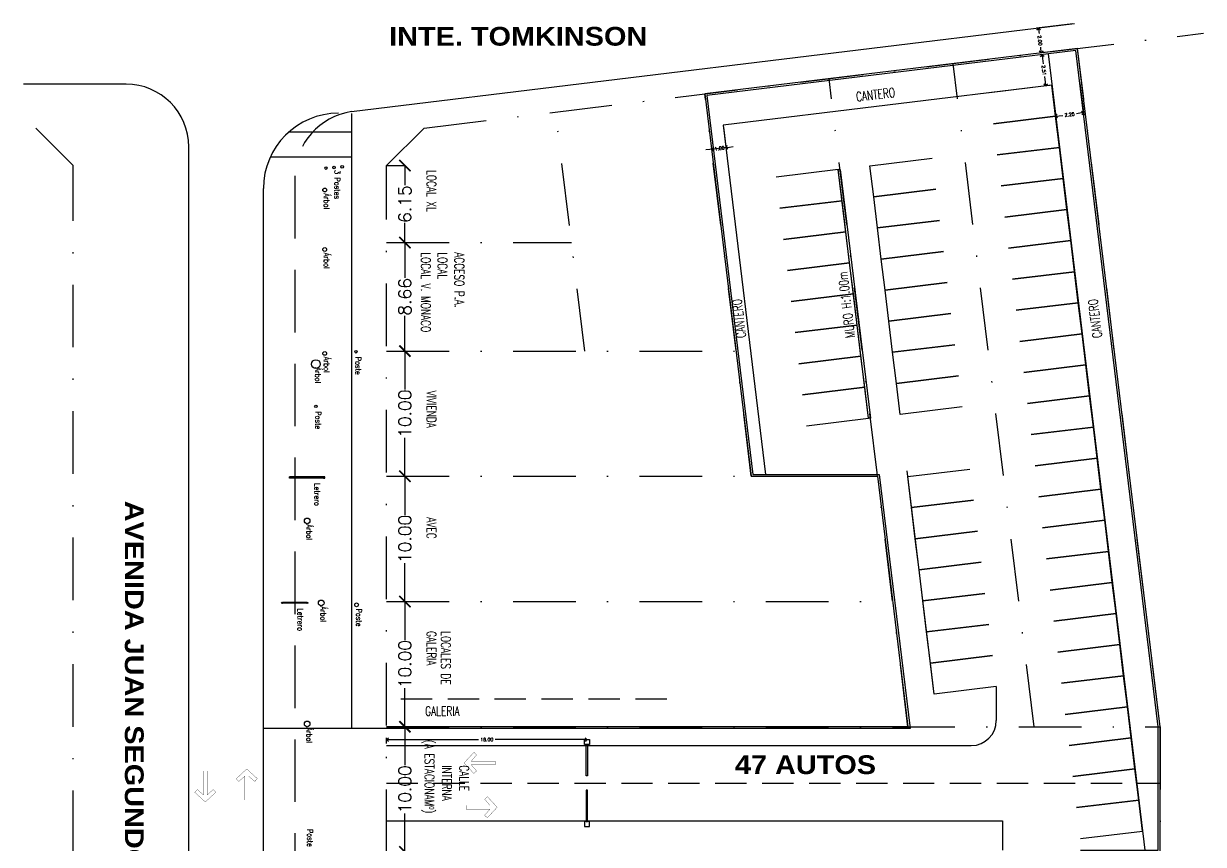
# Model space of a CAD drawing. Extents: x 26 to 214, y -151 to 101.
# Drawn here: x 119.8 to 214, y -85 to -19.5 of the extents above; entities that cross this region are included whole.
import ezdxf

# ---------------------------------------------------------------- set-up
doc = ezdxf.new("R2010")
doc.units = 0
doc.header["$LTSCALE"] = 10
doc.header["$MEASUREMENT"] = 0
doc.linetypes.add('DASHDOT', pattern=[1, 0.5, -0.25, 0, -0.25])
doc.linetypes.add('HIDDEN', pattern=[0.375, 0.25, -0.125])
doc.layers.get('0').update_dxf_attribs({"linetype": 'CONTINUOUS'})
doc.layers.get('DEFPOINTS').update_dxf_attribs({"linetype": 'CONTINUOUS'})
for name, color, linetype in [('00-COTAS-PARCIALES', 1, 'CONTINUOUS'), ('00-MUROS', 5, 'CONTINUOUS'), ('112ROJO', 1, 'CONTINUOUS'), ('Arboles', 252, 'CONTINUOUS'), ('CARTELES', 1, 'CONTINUOUS'), ('COTAS', 250, 'CONTINUOUS'), ('EJES', 6, 'DASHDOT'), ('FINO', 20, 'CONTINUOUS'), ('POSTES SERV PUB', 4, 'CONTINUOUS')]:
    doc.layers.add(name, color=color, linetype=linetype)
doc.styles.add('COTAS', font='ROMANS.shx')
doc.styles.add('ROMANS', font='romans.shx')
doc.styles.add('SANSSERIFBOLD', font='sasb____.pfb')
doc.dimstyles.new('COTA1502', dxfattribs={"dimscale": 1.5, "dimtxt": 0.18, "dimasz": 0.2, "dimexe": 0.1, "dimexo": 0.1, "dimgap": 0.09, "dimtad": 0, "dimzin": 0, "dimdsep": 46, "dimtxsty": 'ROMANS', "dimblk": 'OPEN90', "dimcen": 0.1, "dimclrd": 256, "dimclre": 256, "dimclrt": 2, "dimadec": 0, "dimazin": 0, "dimtfac": 1, "dimtix": 1, "dimtmove": 2, "dimatfit": 3, "dimldrblk": 'OPEN90', "dimfxl": 0, "dimtolj": 1, "dimtzin": 0, "dimarcsym": 0})
doc.dimstyles.new('COTAS', dxfattribs={"dimtxt": 1, "dimasz": 0.9, "dimexe": 0, "dimexo": 0, "dimgap": 0, "dimtad": 0, "dimzin": 4, "dimdsep": 46, "dimtxsty": 'COTAS', "dimblk": 'ARCHTICK', "dimcen": 0.9, "dimclrd": 256, "dimclre": 7, "dimclrt": 256, "dimaunit": 1, "dimadec": 4, "dimazin": 0, "dimtfac": 1, "dimtmove": 2, "dimatfit": 3, "dimldrblk": 'ARCHTICK', "dimfxl": 0, "dimarcsym": 0})

# ---------------------------------------------------------------- blocks, each defined once
blk = doc.blocks.new('FL')
at = {"layer": '112ROJO', "const_width": 0.005}
blk.add_lwpolyline([(-0.01, 0.62), (0.038, 0.62), (0.038, 0.142), (0.159, 0.25), (0.211, 0.195), (0, 0), (-0.211, 0.195), (-0.159, 0.25), (-0.038, 0.142), (-0.038, 0.62), (0.01, 0.62)], dxfattribs=at)
blk = doc.blocks.new('_ArchTick')
at = {"color": 0, "linetype": 'ByBlock', "const_width": 0.15}
blk.add_lwpolyline([(-0.5, -0.5), (0.5, 0.5)], dxfattribs=at)
blk = doc.blocks.new('*D147')
at = {"layer": 'COTAS', "color": 7, "lineweight": -2, "transparency": 16777216}
for p, q in [((148.752, -30.813), (150.212, -30.813)), ((148.752, -36.963), (150.212, -36.963))]:
    blk.add_line(p, q, dxfattribs=at)
at = {"layer": 'COTAS', "lineweight": -2, "transparency": 16777216}
for p, q in [((150.212, -30.813), (150.212, -32.388)), ((150.212, -36.963), (150.212, -35.388))]:
    blk.add_line(p, q, dxfattribs=at)
at = {"layer": 'DEFPOINTS', "color": 0, "transparency": 16777216}
for p in [(148.752, -30.813), (148.752, -36.963), (150.212, -36.963)]:
    blk.add_point(p, dxfattribs=at)
at = {"layer": 'COTAS', "lineweight": -2, "transparency": 16777216, "xscale": 0.9, "yscale": 0.9, "zscale": 0.9}
for p, rotation in [((150.212, -30.813), 90), ((150.212, -36.963), 270)]:
    blk.add_blockref('_ArchTick', p, dxfattribs=dict(at, rotation=rotation))
at = {"layer": 'COTAS', "transparency": 16777216, "insert": (150.212, -33.888), "char_height": 1, "attachment_point": 5, "rotation": 90, "style": 'COTAS'}
blk.add_mtext('6.15', dxfattribs=at)
blk = doc.blocks.new('*D148')
at = {"layer": 'COTAS', "lineweight": -2, "transparency": 16777216}
for p, q in [((150.211, -36.963), (150.211, -39.769)), ((150.211, -45.623), (150.211, -42.817))]:
    blk.add_line(p, q, dxfattribs=at)
at = {"layer": 'DEFPOINTS', "color": 0, "transparency": 16777216}
for p in [(150.211, -36.963), (150.211, -45.623), (150.211, -45.623)]:
    blk.add_point(p, dxfattribs=at)
at = {"layer": 'COTAS', "lineweight": -2, "transparency": 16777216, "xscale": 0.9, "yscale": 0.9, "zscale": 0.9}
for p, rotation in [((150.211, -36.963), 90), ((150.211, -45.623), 270)]:
    blk.add_blockref('_ArchTick', p, dxfattribs=dict(at, rotation=rotation))
at = {"layer": 'COTAS', "transparency": 16777216, "insert": (150.211, -41.293), "char_height": 1, "attachment_point": 5, "rotation": 90, "style": 'COTAS'}
blk.add_mtext('8.66', dxfattribs=at)
blk = doc.blocks.new('*D149')
at = {"layer": 'COTAS', "lineweight": -2, "transparency": 16777216}
for p, q in [((150.211, -45.623), (150.211, -48.695)), ((150.211, -55.623), (150.211, -52.552))]:
    blk.add_line(p, q, dxfattribs=at)
at = {"layer": 'DEFPOINTS', "color": 0, "transparency": 16777216}
for p in [(150.211, -45.623), (150.211, -55.623), (150.211, -55.623)]:
    blk.add_point(p, dxfattribs=at)
at = {"layer": 'COTAS', "lineweight": -2, "transparency": 16777216, "xscale": 0.9, "yscale": 0.9, "zscale": 0.9}
for p, rotation in [((150.211, -45.623), 90), ((150.211, -55.623), 270)]:
    blk.add_blockref('_ArchTick', p, dxfattribs=dict(at, rotation=rotation))
at = {"layer": 'COTAS', "transparency": 16777216, "insert": (150.211, -50.623), "char_height": 1, "attachment_point": 5, "rotation": 90, "style": 'COTAS'}
blk.add_mtext('10.00', dxfattribs=at)
blk = doc.blocks.new('*D150')
at = {"layer": 'COTAS', "lineweight": -2, "transparency": 16777216}
for p, q in [((150.211, -55.623), (150.211, -58.695)), ((150.211, -65.623), (150.211, -62.552))]:
    blk.add_line(p, q, dxfattribs=at)
at = {"layer": 'DEFPOINTS', "color": 0, "transparency": 16777216}
for p in [(150.211, -55.623), (150.211, -65.623), (150.211, -65.623)]:
    blk.add_point(p, dxfattribs=at)
at = {"layer": 'COTAS', "lineweight": -2, "transparency": 16777216, "xscale": 0.9, "yscale": 0.9, "zscale": 0.9}
for p, rotation in [((150.211, -55.623), 90), ((150.211, -65.623), 270)]:
    blk.add_blockref('_ArchTick', p, dxfattribs=dict(at, rotation=rotation))
at = {"layer": 'COTAS', "transparency": 16777216, "insert": (150.211, -60.623), "char_height": 1, "attachment_point": 5, "rotation": 90, "style": 'COTAS'}
blk.add_mtext('10.00', dxfattribs=at)
blk = doc.blocks.new('*D151')
at = {"layer": 'COTAS', "lineweight": -2, "transparency": 16777216}
for p, q in [((150.211, -65.623), (150.211, -68.695)), ((150.211, -75.623), (150.211, -72.552))]:
    blk.add_line(p, q, dxfattribs=at)
at = {"layer": 'DEFPOINTS', "color": 0, "transparency": 16777216}
for p in [(150.211, -65.623), (150.211, -75.623), (150.211, -75.623)]:
    blk.add_point(p, dxfattribs=at)
at = {"layer": 'COTAS', "lineweight": -2, "transparency": 16777216, "xscale": 0.9, "yscale": 0.9, "zscale": 0.9}
for p, rotation in [((150.211, -65.623), 90), ((150.211, -75.623), 270)]:
    blk.add_blockref('_ArchTick', p, dxfattribs=dict(at, rotation=rotation))
at = {"layer": 'COTAS', "transparency": 16777216, "insert": (150.211, -70.623), "char_height": 1, "attachment_point": 5, "rotation": 90, "style": 'COTAS'}
blk.add_mtext('10.00', dxfattribs=at)
blk = doc.blocks.new('*D152')
at = {"layer": 'COTAS', "lineweight": -2, "transparency": 16777216}
for p, q in [((150.211, -75.623), (150.211, -78.695)), ((150.211, -85.623), (150.211, -82.552))]:
    blk.add_line(p, q, dxfattribs=at)
at = {"layer": 'DEFPOINTS', "color": 0, "transparency": 16777216}
for p in [(150.211, -75.623), (150.211, -85.623), (150.211, -85.623)]:
    blk.add_point(p, dxfattribs=at)
at = {"layer": 'COTAS', "lineweight": -2, "transparency": 16777216, "xscale": 0.9, "yscale": 0.9, "zscale": 0.9}
for p, rotation in [((150.211, -75.623), 90), ((150.211, -85.623), 270)]:
    blk.add_blockref('_ArchTick', p, dxfattribs=dict(at, rotation=rotation))
at = {"layer": 'COTAS', "transparency": 16777216, "insert": (150.211, -80.623), "char_height": 1, "attachment_point": 5, "rotation": 90, "style": 'COTAS'}
blk.add_mtext('10.00', dxfattribs=at)
blk = doc.blocks.new('_Open90')
at = {"color": 0, "linetype": 'ByBlock', "lineweight": -2}
for p, q in [((0, 0), (-1, 0)), ((-0.5, 0.5), (0, 0)), ((0, 0), (-0.5, -0.5))]:
    blk.add_line(p, q, dxfattribs=at)
blk = doc.blocks.new('*D164')
at = {"layer": '00-COTAS-PARCIALES', "lineweight": -2, "transparency": 16777216}
for p, q in [((204.138, -24.271), (204.44, -26.753)), ((201.905, -24.543), (202.207, -27.025)), ((202.486, -26.84), (202.763, -26.806)), ((204.124, -26.64), (203.848, -26.674))]:
    blk.add_line(p, q, dxfattribs=at)
at = {"layer": 'DEFPOINTS', "color": 0, "transparency": 16777216}
for p in [(201.886, -24.394), (204.12, -24.122), (204.422, -26.604)]:
    blk.add_point(p, dxfattribs=at)
at = {"layer": '00-COTAS-PARCIALES', "lineweight": -2, "transparency": 16777216, "xscale": 0.3, "yscale": 0.3, "zscale": 0.3}
for p, rotation in [((202.188, -26.876), 186.9386952078675), ((204.422, -26.604), 6.93869520786746)]:
    blk.add_blockref('_Open90', p, dxfattribs=dict(at, rotation=rotation))
at = {"layer": '00-COTAS-PARCIALES', "color": 2, "transparency": 16777216, "insert": (203.305, -26.74), "char_height": 0.27, "attachment_point": 5, "rotation": 6.9387, "style": 'ROMANS'}
blk.add_mtext('\\A1;2.25', dxfattribs=at)
blk = doc.blocks.new('*D165')
at = {"layer": '00-COTAS-PARCIALES', "lineweight": -2, "transparency": 16777216}
for p, q in [((201.434, -21.918), (200.955, -21.976)), ((201.141, -22.256), (201.195, -22.701)), ((201.738, -24.412), (201.259, -24.47)), ((201.372, -24.155), (201.317, -23.709))]:
    blk.add_line(p, q, dxfattribs=at)
at = {"layer": 'DEFPOINTS', "color": 0, "transparency": 16777216}
for p in [(201.583, -21.9), (201.408, -24.452), (201.886, -24.394)]:
    blk.add_point(p, dxfattribs=at)
at = {"layer": '00-COTAS-PARCIALES', "lineweight": -2, "transparency": 16777216, "xscale": 0.3, "yscale": 0.3, "zscale": 0.3}
for p, rotation in [((201.104, -21.958), 96.9386952078674), ((201.408, -24.452), 276.9386952078674)]:
    blk.add_blockref('_Open90', p, dxfattribs=dict(at, rotation=rotation))
at = {"layer": '00-COTAS-PARCIALES', "color": 2, "transparency": 16777216, "insert": (201.256, -23.205), "char_height": 0.27, "attachment_point": 5, "rotation": 276.9387, "style": 'ROMANS'}
blk.add_mtext('\\A1;2.51', dxfattribs=at)
blk = doc.blocks.new('*D166')
at = {"layer": '00-COTAS-PARCIALES', "lineweight": -2, "transparency": 16777216}
for p, q in [((174.656, -27.859), (174.873, -29.643)), ((175.648, -27.738), (175.865, -29.522)), ((174.557, -29.53), (174.259, -29.567)), ((175.847, -29.373), (174.855, -29.494)), ((176.145, -29.337), (176.443, -29.301))]:
    blk.add_line(p, q, dxfattribs=at)
at = {"layer": 'DEFPOINTS', "color": 0, "transparency": 16777216}
for p in [(174.638, -27.71), (175.63, -27.589), (174.855, -29.494)]:
    blk.add_point(p, dxfattribs=at)
at = {"layer": '00-COTAS-PARCIALES', "lineweight": -2, "transparency": 16777216, "xscale": 0.3, "yscale": 0.3, "zscale": 0.3}
for p, rotation in [((175.847, -29.373), 186.9386952078674), ((174.855, -29.494), 6.938695207867345)]:
    blk.add_blockref('_Open90', p, dxfattribs=dict(at, rotation=rotation))
at = {"layer": '00-COTAS-PARCIALES', "color": 2, "transparency": 16777216, "insert": (175.351, -29.434), "char_height": 0.27, "attachment_point": 5, "rotation": 6.9387, "style": 'ROMANS'}
blk.add_mtext('\\A1;1.00', dxfattribs=at)
blk = doc.blocks.new('*D167')
at = {"layer": '00-COTAS-PARCIALES', "lineweight": -2, "transparency": 16777216}
for p, q in [((203.557, -19.494), (200.667, -19.845)), ((200.852, -20.125), (200.871, -20.278)), ((203.798, -21.479), (200.909, -21.831)), ((201.021, -21.515), (201.003, -21.362))]:
    blk.add_line(p, q, dxfattribs=at)
at = {"layer": 'DEFPOINTS', "color": 0, "transparency": 16777216}
for p in [(203.706, -19.476), (200.816, -19.827), (203.947, -21.461)]:
    blk.add_point(p, dxfattribs=at)
at = {"layer": '00-COTAS-PARCIALES', "lineweight": -2, "transparency": 16777216, "xscale": 0.3, "yscale": 0.3, "zscale": 0.3}
for p, rotation in [((200.816, -19.827), 96.93869520786764), ((201.057, -21.813), 276.9386952078677)]:
    blk.add_blockref('_Open90', p, dxfattribs=dict(at, rotation=rotation))
at = {"layer": '00-COTAS-PARCIALES', "color": 2, "transparency": 16777216, "insert": (200.937, -20.82), "char_height": 0.27, "attachment_point": 5, "rotation": 276.9387, "style": 'ROMANS'}
blk.add_mtext('\\A1;2.00', dxfattribs=at)
blk = doc.blocks.new('*D169')
at = {"lineweight": -2, "transparency": 16777216}
for p, q in [((148.752, -76.973), (148.752, -76.496)), ((149.052, -76.646), (156.097, -76.646)), ((164.452, -76.646), (157.408, -76.646))]:
    blk.add_line(p, q, dxfattribs=at)
at = {"layer": 'DEFPOINTS', "color": 0, "transparency": 16777216}
for p in [(148.752, -77.123), (164.752, -76.646), (164.752, -76.646)]:
    blk.add_point(p, dxfattribs=at)
at = {"lineweight": -2, "transparency": 16777216, "xscale": 0.3, "yscale": 0.3, "zscale": 0.3, "rotation": 180}
blk.add_blockref('_Open90', (148.752, -76.646), dxfattribs=at)
at = {"lineweight": -2, "transparency": 16777216, "xscale": 0.3, "yscale": 0.3, "zscale": 0.3}
blk.add_blockref('_Open90', (164.752, -76.646), dxfattribs=at)
at = {"color": 2, "transparency": 16777216, "insert": (156.752, -76.646), "char_height": 0.27, "attachment_point": 5, "style": 'ROMANS'}
blk.add_mtext('\\A1;16.00', dxfattribs=at)

msp = doc.modelspace()

# ---------------------------------------------------------------- linework, layer by layer
for p, q in [((145.952, -26.504), (203.706, -19.476)), ((201.886, -24.394), (175.63, -27.589)), ((145.952, -26.652), (145.952, -75.773)), ((140.944, -28.131), (145.952, -28.131)), ((145.186, -28.131), (145.952, -28.131)), ((175.63, -27.589), (179.025, -55.484)), ((145.952, -30.131), (139.458, -30.131)), ((148.752, -75.773), (138.912, -75.773))]:
    msp.add_line(p, q)
at = {"linetype": 'HIDDEN', "ltscale": 2}
msp.add_line((141.412, -31.631), (141.412, -144.965), dxfattribs=at)
at = {"linetype": 'HIDDEN'}
msp.add_line((171.131, -73.423), (148.752, -73.423), dxfattribs=at)
for points in [[(201.583, -21.9), (208.138, -75.76), (209.32, -85.473)], [(197.225, -27.48), (202.188, -26.876), (201.886, -24.394), (196.923, -24.998)], [(197.527, -29.961), (202.49, -29.357), (202.188, -26.876), (197.225, -27.48)], [(197.829, -32.443), (202.793, -31.839), (202.49, -29.357), (197.527, -29.961)], [(192.623, -32.709), (187.66, -33.313), (187.358, -30.831), (192.321, -30.227)], [(180.165, -34.225), (185.128, -33.621), (184.826, -31.139), (179.863, -31.743)], [(198.131, -34.925), (203.095, -34.321), (202.793, -31.839), (197.829, -32.443)], [(192.925, -35.19), (187.962, -35.794), (187.66, -33.313), (192.623, -32.709)], [(180.467, -36.706), (185.43, -36.102), (185.128, -33.621), (180.165, -34.225)], [(198.433, -37.407), (203.397, -36.803), (203.095, -34.321), (198.131, -34.925)], [(193.227, -37.672), (188.264, -38.276), (187.962, -35.794), (192.925, -35.19)], [(180.769, -39.188), (185.732, -38.584), (185.43, -36.102), (180.467, -36.706)], [(193.529, -40.154), (188.566, -40.758), (188.264, -38.276), (193.227, -37.672)], [(198.735, -39.888), (203.699, -39.284), (203.397, -36.803), (198.433, -37.407)], [(181.071, -41.67), (186.034, -41.066), (185.732, -38.584), (180.769, -39.188)], [(199.037, -42.37), (204.001, -41.766), (203.699, -39.284), (198.735, -39.888)], [(193.831, -42.635), (188.868, -43.239), (188.566, -40.758), (193.529, -40.154)], [(181.373, -44.151), (186.336, -43.547), (186.034, -41.066), (181.071, -41.67)], [(199.339, -44.852), (204.303, -44.248), (204.001, -41.766), (199.037, -42.37)], [(194.133, -45.117), (189.17, -45.721), (188.868, -43.239), (193.831, -42.635)], [(181.675, -46.633), (186.638, -46.029), (186.336, -43.547), (181.373, -44.151)], [(199.641, -47.333), (204.605, -46.729), (204.303, -44.248), (199.339, -44.852)], [(194.435, -47.599), (189.472, -48.203), (189.17, -45.721), (194.133, -45.117)], [(181.977, -49.115), (186.94, -48.511), (186.638, -46.029), (181.675, -46.633)], [(199.943, -49.815), (204.907, -49.211), (204.605, -46.729), (199.641, -47.333)], [(194.737, -50.08), (189.774, -50.684), (189.472, -48.203), (194.435, -47.599)], [(182.279, -51.596), (187.242, -50.992), (186.94, -48.511), (181.977, -49.115)], [(200.245, -52.297), (205.209, -51.693), (204.907, -49.211), (199.943, -49.815)], [(200.547, -54.778), (205.511, -54.174), (205.209, -51.693), (200.245, -52.297)], [(200.849, -57.26), (205.813, -56.656), (205.511, -54.174), (200.547, -54.778)], [(192.492, -73.02), (190.324, -55.201)], [(195.643, -57.525), (190.68, -58.129), (190.378, -55.648), (195.341, -55.044)], [(201.151, -59.742), (206.115, -59.138), (205.813, -56.656), (200.849, -57.26)], [(195.945, -60.007), (190.982, -60.611), (190.68, -58.129), (195.643, -57.525)], [(201.453, -62.223), (206.417, -61.619), (206.115, -59.138), (201.151, -59.742)], [(196.247, -62.489), (191.284, -63.093), (190.982, -60.611), (195.945, -60.007)], [(201.755, -64.705), (206.719, -64.101), (206.417, -61.619), (201.453, -62.223)], [(196.549, -64.97), (191.586, -65.575), (191.284, -63.093), (196.247, -62.489)], [(196.851, -67.452), (191.888, -68.056), (191.586, -65.575), (196.549, -64.97)], [(202.057, -67.187), (207.021, -66.583), (206.719, -64.101), (201.755, -64.705)], [(202.359, -69.669), (207.323, -69.064), (207.021, -66.583), (202.057, -67.187)], [(197.153, -69.934), (192.19, -70.538), (191.888, -68.056), (196.851, -67.452)], [(202.661, -72.15), (207.625, -71.546), (207.323, -69.064), (202.359, -69.669)], [(197.455, -72.416), (192.492, -73.02), (192.19, -70.538), (197.153, -69.934)], [(202.963, -74.632), (207.927, -74.028), (207.625, -71.546), (202.661, -72.15)], [(203.265, -77.114), (208.229, -76.51), (207.927, -74.028), (202.963, -74.632)], [(203.567, -79.595), (208.531, -78.991), (208.229, -76.51), (203.265, -77.114)], [(203.87, -82.077), (208.833, -81.473), (208.531, -78.991), (203.567, -79.595)], [(204.172, -84.559), (209.135, -83.955), (208.833, -81.473), (203.87, -82.077)]]:
    msp.add_lwpolyline(points)
for points in [[(164.552, -76.646), (164.952, -76.646), (164.952, -77.046), (164.552, -77.046)], [(164.702, -77.046), (164.802, -77.046), (164.802, -79.546), (164.702, -79.546)], [(164.702, -83.2), (164.802, -83.2), (164.802, -80.7), (164.702, -80.7)], [(164.552, -83.6), (164.952, -83.6), (164.952, -83.2), (164.552, -83.2)]]:
    msp.add_lwpolyline(points, close=True)
at = {"linetype": 'HIDDEN', "ltscale": 2}
msp.add_arc((146.721, -31.759), 5.311, 98.32584, 178.61905, dxfattribs=at)
at = {"layer": '00-MUROS'}
for points in [[(204.172, -85.623), (210.539, -85.623), (210.539, -75.623), (203.947, -21.461), (174.167, -25.085), (177.883, -55.623), (187.957, -55.623), (190.391, -75.623), (148.752, -75.623)], [(204.172, -85.473), (210.389, -85.473), (210.389, -75.632), (203.816, -21.628), (174.334, -25.216), (178.016, -55.473), (188.09, -55.473), (190.56, -75.773), (148.752, -75.773)]]:
    msp.add_lwpolyline(points, dxfattribs=at)
msp.add_lwpolyline([(184.826, -31.139), (184.975, -31.121), (187.391, -50.974), (187.242, -50.992)], close=True, dxfattribs=at)
at = {"layer": 'Arboles'}
for centre, radius in [((143.802, -32.763), 0.15), ((143.802, -37.513), 0.15), ((143.802, -45.813), 0.15), ((143.102, -46.663), 0.35), ((142.402, -59.186), 0.225), ((143.527, -65.736), 0.225), ((142.402, -75.398), 0.225)]:
    msp.add_circle(centre, radius, dxfattribs=at)
at = {"layer": 'CARTELES'}
for p, q in [((143.802, -55.663), (141.002, -55.663)), ((143.802, -55.763), (141.002, -55.763)), ((140.352, -65.736), (140.352, -65.761)), ((140.359, -65.761), (140.352, -65.761)), ((142.359, -65.711), (140.446, -65.711)), ((142.359, -65.761), (140.446, -65.761)), ((142.452, -65.711), (142.446, -65.711)), ((142.452, -65.761), (142.446, -65.761)), ((142.452, -65.711), (142.452, -65.761))]:
    msp.add_line(p, q, dxfattribs=at)
for points in [[(141.002, -55.763), (141.002, -55.663), (141.102, -55.663), (141.102, -55.763)], [(143.802, -55.763), (143.802, -55.663), (143.702, -55.663), (143.702, -55.763)]]:
    msp.add_lwpolyline(points, close=True, dxfattribs=at)
for centre in [(140.402, -65.736), (142.402, -65.736)]:
    msp.add_circle(centre, 0.05, dxfattribs=at)
at = {"layer": 'COTAS'}
for p, q in [((127.942, -24.313), (119.751, -24.313)), ((132.942, -126.123), (132.942, -29.313)), ((138.912, -145.269), (138.912, -32.631))]:
    msp.add_line(p, q, dxfattribs=at)
for centre, radius, start, end in [((127.942, -29.313), 5, 0, 90), ((144.912, -32.631), 6, 90, 180)]:
    msp.add_arc(centre, radius, start, end, dxfattribs=at)
at = {"layer": 'EJES'}
for p, q in [((151.752, -27.813), (213.997, -20.238)), ((210.539, -75.623), (203.947, -21.461)), ((200.465, -75.623), (194.02, -22.669)), ((190.391, -75.623), (184.094, -23.877)), ((177.883, -55.623), (174.167, -25.085)), ((164.578, -45.623), (162.255, -26.535)), ((120.722, -27.813), (123.722, -30.813)), ((148.752, -30.813), (151.752, -27.813)), ((123.722, -126.123), (123.722, -30.813)), ((148.752, -85.623), (148.752, -30.813)), ((148.752, -36.963), (163.524, -36.963)), ((148.752, -45.623), (176.666, -45.623)), ((148.752, -55.623), (187.957, -55.623)), ((148.752, -65.623), (189.174, -65.623)), ((148.752, -75.623), (210.539, -75.623)), ((210.539, -75.623), (210.539, -95.973))]:
    msp.add_line(p, q, dxfattribs=at)
at = {"layer": 'FINO'}
for p, q in [((197.455, -72.416), (197.455, -75.123)), ((148.752, -77.123), (195.455, -77.123)), ((148.752, -83.123), (197.938, -83.123)), ((197.938, -83.123), (197.938, -85.473))]:
    msp.add_line(p, q, dxfattribs=at)
at = {"layer": 'FINO', "linetype": 'HIDDEN'}
msp.add_line((148.752, -80.123), (210.539, -80.123), dxfattribs=at)
at = {"layer": 'FINO'}
msp.add_arc((195.455, -75.123), 2, 270, 0, dxfattribs=at)
at = {"layer": 'POSTES SERV PUB'}
for centre, radius in [((143.902, -31.013), 0.1), ((144.552, -30.963), 0.1), ((145.202, -30.913), 0.1), ((146.302, -45.68), 0.1), ((143.102, -50.032), 0.1), ((146.352, -65.886), 0.15)]:
    msp.add_circle(centre, radius, dxfattribs=at)

# ---------------------------------------------------------------- block references
at = {"xscale": 4, "yscale": 4, "zscale": 4}
for p, rotation in [((154.94, -78.515), 270), ((137.578, -78.995), 180), ((157.578, -82.049), 90)]:
    msp.add_blockref('FL', p, dxfattribs=dict(at, rotation=rotation))
msp.add_blockref('FL', (134.266, -81.634), dxfattribs=at)

# ---------------------------------------------------------------- texts
for s, height, style, width, p in [('INTE. TOMKINSON', 1.5, 'SANSSERIFBOLD', 1.1, (148.956, -21.236)), ('GALERIA', 0.75, 'COTAS', 0.7, (151.832, -74.747)), ('47 AUTOS', 1.5, 'SANSSERIFBOLD', 1.1, (176.576, -79.402))]:
    msp.add_text(s, height=height, dxfattribs=dict(style=style, width=width)).set_placement(p)
for s, height, rotation, style, width, p in [('CANTERO', 0.75, 6.90572, 'COTAS', 0.7, (186.299, -25.704)), ('3 Postes', 0.45, 270, 'COTAS', 0.7, (144.588, -31.169)), ('LOCAL XL', 0.75, 270, 'COTAS', 0.7, (151.951, -31.169)), ('Árbol', 0.45, 270, 'COTAS', 0.7, (143.746, -33.024)), ('Árbol', 0.45, 270, 'COTAS', 0.7, (143.746, -37.774)), ('LOCAL V. MONACO', 0.75, 270, 'COTAS', 0.7, (151.504, -37.733)), ('LOCAL ', 0.75, 270, 'COTAS', 0.7, (152.845, -37.733)), ('ACCESO P.A.', 0.75, 270, 'COTAS', 0.7, (154.185, -37.733)), ('MURO H:1.00m', 0.75, 96.90572, 'COTAS', 0.7, (186.17, -44.537)), ('CANTERO', 0.75, 96.90572, 'COTAS', 0.7, (177.465, -44.537)), ('CANTERO', 0.75, 96.90572, 'COTAS', 0.7, (205.906, -44.537)), ('Árbol', 0.45, 270, 'COTAS', 0.7, (143.746, -46.074)), ('Poste', 0.45, 270, 'COTAS', 0.7, (146.26, -46.076)), ('Árbol', 0.45, 270, 'COTAS', 0.7, (143.046, -46.924)), ('VIVIENDA', 0.75, 270, 'COTAS', 0.7, (151.951, -48.786)), ('Poste', 0.45, 270, 'COTAS', 0.7, (143.06, -50.428)), ('Letrero', 0.45, 270, 'COTAS', 0.7, (142.988, -56.168)), ('AVENIDA JUAN SEGUNDO FERNÁNDEZ', 1.5, 270, 'SANSSERIFBOLD', 1.1, (127.843, -57.576)), ('AVEC', 0.75, 270, 'COTAS', 0.7, (151.951, -58.902)), ('Árbol', 0.45, 270, 'COTAS', 0.7, (142.346, -59.447)), ('Letrero', 0.45, 270, 'COTAS', 0.7, (141.638, -66.167)), ('Árbol', 0.45, 270, 'COTAS', 0.7, (143.471, -65.997)), ('Poste', 0.45, 270, 'COTAS', 0.7, (146.31, -66.182)), ('GALERIA', 0.75, 270, 'COTAS', 0.7, (151.951, -67.989)), ('LOCALES DE', 0.75, 270, 'COTAS', 0.7, (153.105, -67.989)), ('Árbol', 0.45, 270, 'COTAS', 0.7, (142.346, -75.659)), ('(A ESTACIONAMº)', 0.75, 270, 'COTAS', 0.7, (151.794, -76.669)), ('INTERNA', 0.75, 270, 'COTAS', 0.7, (153.182, -78.698)), ('CALLE', 0.75, 270, 'COTAS', 0.7, (154.569, -78.698)), ('Poste', 0.45, 270, 'COTAS', 0.7, (142.415, -83.776))]:
    msp.add_text(s, height=height, rotation=rotation, dxfattribs=dict(style=style, width=width)).set_placement(p)

# ---------------------------------------------------------------- dimensions: what is measured, and where the dimension line sits
dim = msp.add_linear_dim(base=(164.752, -76.646), p1=(148.752, -77.123), p2=(164.752, -76.646), dimstyle='COTA1502')
dim.commit()
dim.dimension.update_dxf_attribs({"geometry": '*D169', "text_midpoint": (156.752, -76.646)})
at = {"layer": '00-COTAS-PARCIALES'}
for p1, p2, distance, picture, middle in [((203.947, -21.461), (203.706, -19.476), 2.911, '*D167', (200.937, -20.82)), ((201.583, -21.9), (201.886, -24.394), -0.482, '*D165', (201.256, -23.205)), ((201.886, -24.394), (204.12, -24.122), -2.5, '*D164', (203.305, -26.74)), ((175.63, -27.589), (174.638, -27.71), 1.797, '*D166', (175.351, -29.434))]:
    dim = msp.add_aligned_dim(p1=p1, p2=p2, distance=distance, dimstyle='COTA1502', dxfattribs=at)
    dim.commit()
    dim.dimension.update_dxf_attribs({"geometry": picture, "text_midpoint": middle})
at = {"layer": 'COTAS'}
for base, p1, p2, picture, middle in [((150.212, -36.963), (148.752, -30.813), (148.752, -36.963), '*D147', (150.212, -33.888)), ((150.211, -45.623), (150.211, -36.963), (150.211, -45.623), '*D148', (150.211, -41.293)), ((150.211, -55.623), (150.211, -45.623), (150.211, -55.623), '*D149', (150.211, -50.623)), ((150.211, -65.623), (150.211, -55.623), (150.211, -65.623), '*D150', (150.211, -60.623)), ((150.211, -75.623), (150.211, -65.623), (150.211, -75.623), '*D151', (150.211, -70.623)), ((150.211, -85.623), (150.211, -75.623), (150.211, -85.623), '*D152', (150.211, -80.623))]:
    dim = msp.add_linear_dim(base=base, p1=p1, p2=p2, angle=270, dimstyle='COTAS', dxfattribs=at)
    dim.commit()
    dim.dimension.update_dxf_attribs({"geometry": picture, "text_midpoint": middle})

doc.saveas('drawing.dxf')
